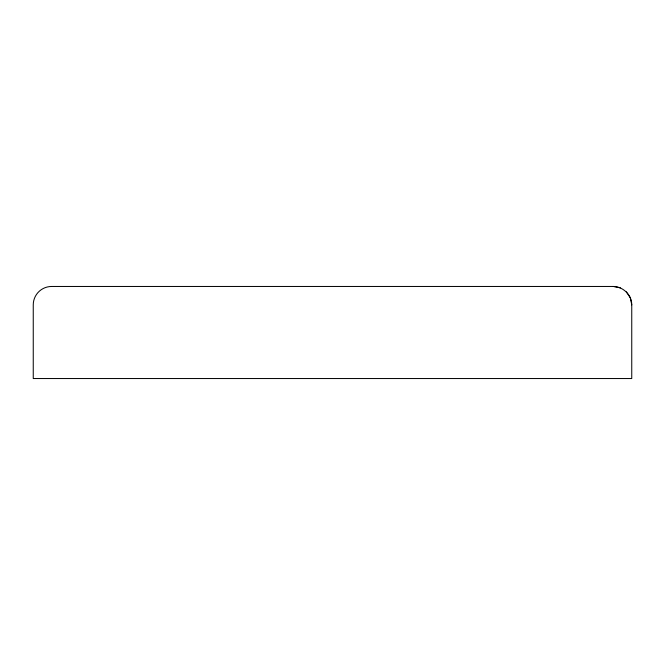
<?xml version="1.0" encoding="UTF-8"?>
<svg xmlns="http://www.w3.org/2000/svg" width="665" height="665" viewBox="0 0 665 665"><rect width="100%" height="100%" fill="white"/><g stroke="black" fill="none" stroke-linecap="round" stroke-linejoin="round"><path stroke-width="1" d="M613.338 286.465L51.662 286.465A18.412 18.412 0 0 0 33.25 304.878L33.25 378.535L631.75 378.535L631.75 304.878C631.817 294.986 623.113 286.59 613.338 286.465L620.379 287.862M626.355 291.852L630.345 297.829L631.75 304.878"/></g></svg>
